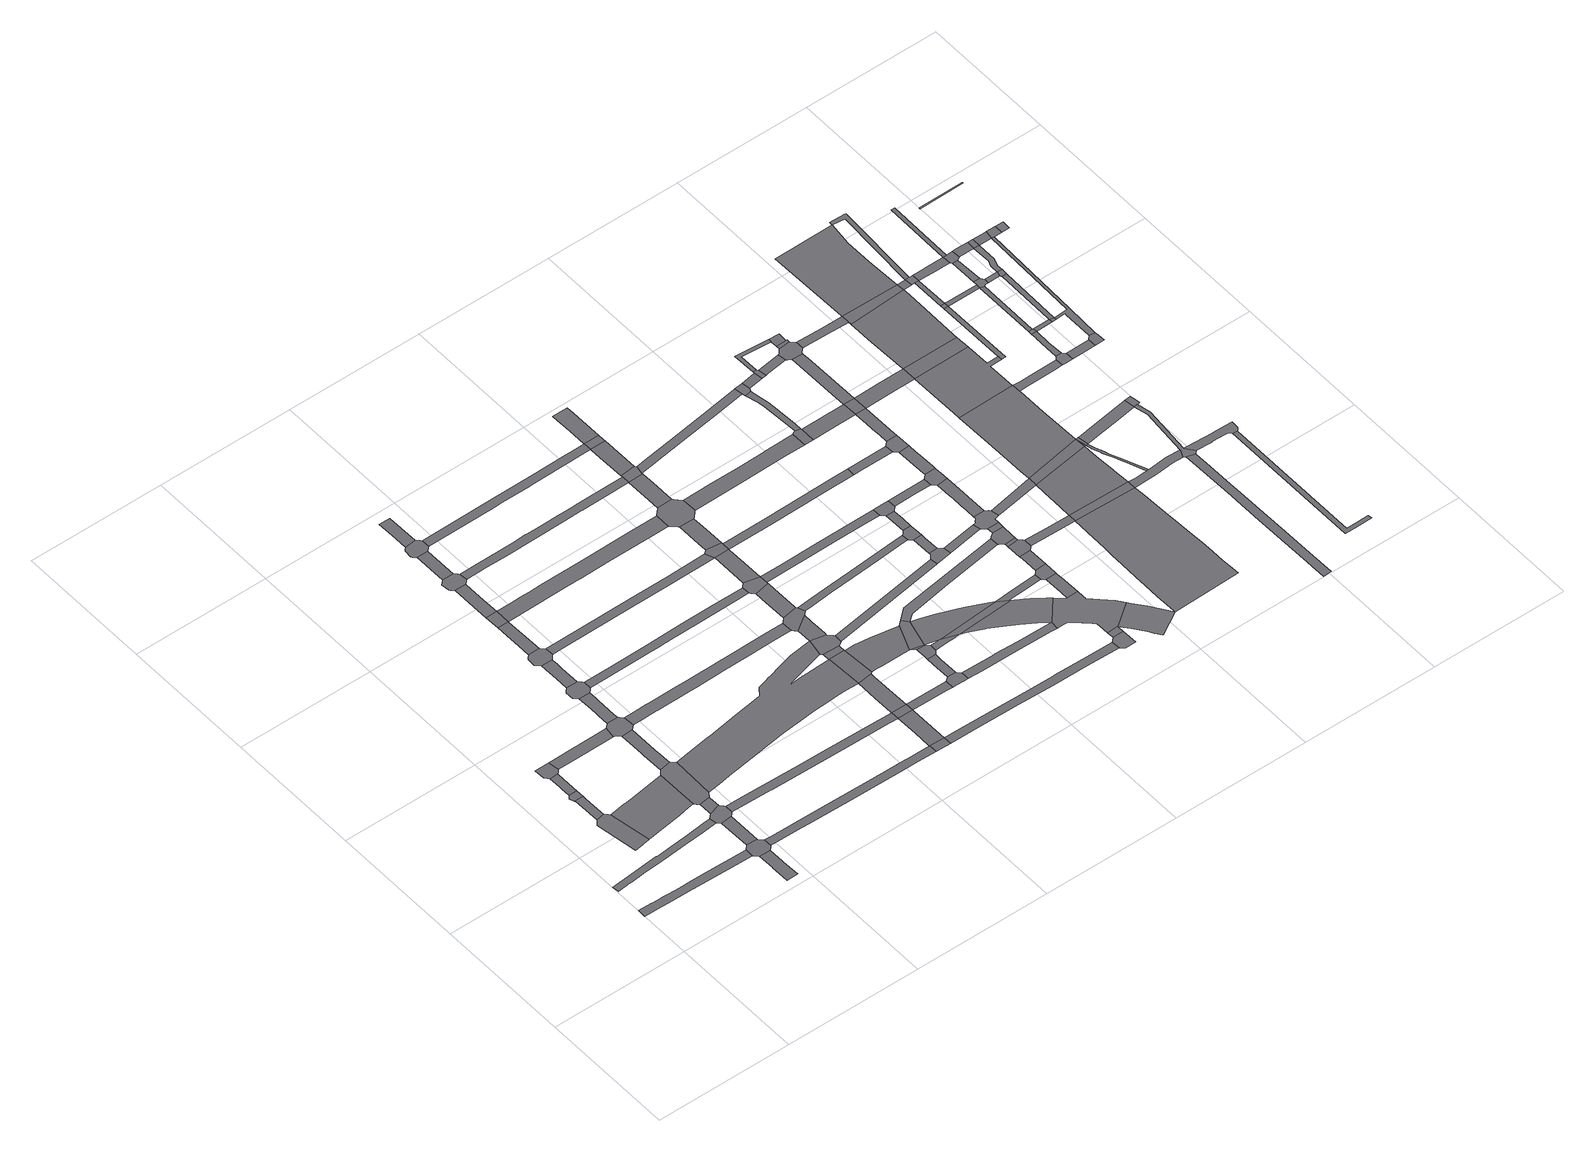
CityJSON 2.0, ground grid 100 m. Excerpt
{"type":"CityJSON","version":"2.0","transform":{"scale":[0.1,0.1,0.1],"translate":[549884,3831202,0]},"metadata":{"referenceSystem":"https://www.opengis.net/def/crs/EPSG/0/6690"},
"CityObjects":{
"road1":{"type":"Road","attributes":{"RoadStructureAttribute.sectionType":"1"},"geometry":[{"type":"MultiSurface","lod":"1","boundaries":[[[0,1,2,3,4,5,6,7,8,9,10,11,12,13,14,15,16,17,18,19]]]}]},
"road2":{"type":"Road","attributes":{"RoadStructureAttribute.sectionType":"1"},"geometry":[{"type":"MultiSurface","lod":"1","boundaries":[[[20,21,22,23,24,25,26,27,28,29,30,31,32,33,34,35,36,37,38]]]}]},
"road3":{"type":"Road","geometry":[{"type":"MultiSurface","lod":"1","boundaries":[[[39,40,41,42,43,44,45,46,47,48,49,50,51]]]}]},
"road4":{"type":"Road","attributes":{"RoadStructureAttribute.sectionType":"1"},"geometry":[{"type":"MultiSurface","lod":"1","boundaries":[[[52,53,43,42,54,55]]]}]},
"road5":{"type":"Road","geometry":[{"type":"MultiSurface","lod":"1","boundaries":[[[56,57,58,59,52,55,60]]]}]},
"road6":{"type":"Road","attributes":{"RoadStructureAttribute.sectionType":"1"},"geometry":[{"type":"MultiSurface","lod":"1","boundaries":[[[61,62,63,64,65,56,60]]]}]},
"road7":{"type":"Road","geometry":[{"type":"MultiSurface","lod":"1","boundaries":[[[66,67,68,63,62,69,70,71,72,73]]]}]},
"road8":{"type":"Road","attributes":{"RoadStructureAttribute.sectionType":"1"},"geometry":[{"type":"MultiSurface","lod":"1","boundaries":[[[74,75,76,77,51,50,78,79,80,81,82]]]}]},
"road9":{"type":"Road","attributes":{"RoadStructureAttribute.sectionType":"1"},"geometry":[{"type":"MultiSurface","lod":"1","boundaries":[[[83,84,85,86,87,88,89,90,91]]]}]},
"road10":{"type":"Road","geometry":[{"type":"MultiSurface","lod":"1","boundaries":[[[92,19,18,93,83,91,94,95,96,97,98]]]}]},
"road11":{"type":"Road","attributes":{"RoadStructureAttribute.sectionType":"1"},"geometry":[{"type":"MultiSurface","lod":"1","boundaries":[[[99,100,92,98]]]}]},
"road12":{"type":"Road","attributes":{"RoadStructureAttribute.sectionType":"1"},"geometry":[{"type":"MultiSurface","lod":"1","boundaries":[[[101,102,103,73,72,104,105,106,107]]]}]},
"road13":{"type":"Road","geometry":[{"type":"MultiSurface","lod":"1","boundaries":[[[108,109,110,111,20,38,100,99,112,113,114]]]}]},
"road14":{"type":"Road","attributes":{"RoadStructureAttribute.sectionType":"1"},"geometry":[{"type":"MultiSurface","lod":"1","boundaries":[[[115,116,117,118,119,110,109]]]}]},
"road15":{"type":"Road","geometry":[{"type":"MultiSurface","lod":"1","boundaries":[[[120,121,74,82,122,118,117,123,124]]]}]},
"road16":{"type":"Road","attributes":{"RoadStructureAttribute.sectionType":"1"},"geometry":[{"type":"MultiSurface","lod":"1","boundaries":[[[125,126,127,128,129,130,131,132,121,120]]]}]},
"road17":{"type":"Road","geometry":[{"type":"MultiSurface","lod":"1","boundaries":[[[133,134,107,106,135,130,129,136,137,138,139]]]}]},
"road18":{"type":"Road","attributes":{"RoadStructureAttribute.sectionType":"1"},"geometry":[{"type":"MultiSurface","lod":"1","boundaries":[[[140,141,142,133,139,143,144,145,146]]]}]},
"road19":{"type":"Road","geometry":[{"type":"MultiSurface","lod":"1","boundaries":[[[147,148,149,150,151,140,146,152,153,154,155,156]]]}]},
"road20":{"type":"Road","attributes":{"RoadStructureAttribute.sectionType":"1"},"geometry":[{"type":"MultiSurface","lod":"1","boundaries":[[[157,158,159,147,156,160,161,162]]]}]},
"road21":{"type":"Road","geometry":[{"type":"MultiSurface","lod":"1","boundaries":[[[163,164,165,166,167,157,162,168,169,170,171,172]]]}]},
"road22":{"type":"Road","attributes":{"RoadStructureAttribute.sectionType":"1"},"geometry":[{"type":"MultiSurface","lod":"1","boundaries":[[[173,174,175,163,172,176,177,178]]]}]},
"road23":{"type":"Road","attributes":{"RoadStructureAttribute.sectionType":"1"},"geometry":[{"type":"MultiSurface","lod":"1","boundaries":[[[179,180,181,182,183,184,185,186,187,96,95,188,189,190,191,192,193,194,195]]]}]},
"road24":{"type":"Road","geometry":[{"type":"MultiSurface","lod":"1","boundaries":[[[196,173,178,197]]]}]},
"road25":{"type":"Road","attributes":{"RoadStructureAttribute.sectionType":"1"},"geometry":[{"type":"MultiSurface","lod":"1","boundaries":[[[198,199,196,197,200,201]]]}]},
"road26":{"type":"Road","attributes":{"RoadStructureAttribute.sectionType":"1"},"geometry":[{"type":"MultiSurface","lod":"1","boundaries":[[[202,203,204,205,206,114,113,207,208,209,210,211,212,213,214,215,216]]]}]},
"road27":{"type":"Road","geometry":[{"type":"MultiSurface","lod":"1","boundaries":[[[217,218,219,220,221,222,198,201,223,224,225,226,227]]]}]},
"road28":{"type":"Road","attributes":{"RoadStructureAttribute.sectionType":"1"},"geometry":[{"type":"MultiSurface","lod":"1","boundaries":[[[228,229,217,227,230]]]}]},
"road29":{"type":"Road","geometry":[{"type":"MultiSurface","lod":"1","boundaries":[[[231,232,233,234,235,236,237,238,228,230,239,240,241]]]}]},
"road30":{"type":"Road","geometry":[{"type":"MultiSurface","lod":"1","boundaries":[[[242,243,244,245,246,247,248,249,250,251,252,253,254,255,256,257,124,123,258,259,260,261,262,263,264,265,266,267,268,269,270,271,272,273,274,275,276,277,278,279,280,281]]]}]},
"road31":{"type":"Road","attributes":{"RoadStructureAttribute.sectionType":"1"},"geometry":[{"type":"MultiSurface","lod":"1","boundaries":[[[282,283,234,233,284]]]}]},
"road32":{"type":"Road","attributes":{"RoadStructureAttribute.sectionType":"1"},"geometry":[{"type":"MultiSurface","lod":"1","boundaries":[[[285,286,287,288,289,290,291,292,293,294,295,296,137,136,297,298,299,300,301,302,303,304,305,306,307]]]}]},
"road33":{"type":"Road","attributes":{"RoadStructureAttribute.sectionType":"1"},"geometry":[{"type":"MultiSurface","lod":"1","boundaries":[[[308,309,310,311,154,153,312,313,314,315,316,317,318,319,320,321,322]]]}]},
"road34":{"type":"Road","attributes":{"RoadStructureAttribute.sectionType":"1"},"geometry":[{"type":"MultiSurface","lod":"1","boundaries":[[[323,324,325,170,169,326,327,328,329,330,331]]]}]},
"road35":{"type":"Road","attributes":{"RoadStructureAttribute.sectionType":"1"},"geometry":[{"type":"MultiSurface","lod":"1","boundaries":[[[332,333,334,335,336,337,338,197,178,339,340,341,342,343,344,345]]]}]},
"road36":{"type":"Road","geometry":[{"type":"MultiSurface","lod":"1","boundaries":[[[195,194,346,347]]]}]},
"road37":{"type":"Road","attributes":{"function":"2","RoadStructureAttribute.sectionType":"1"},"geometry":[{"type":"MultiSurface","lod":"1","boundaries":[[[215,348,349,195,347,350,351,352]]]}]},
"road38":{"type":"Road","geometry":[{"type":"MultiSurface","lod":"1","boundaries":[[[216,215,352,353]]]}]},
"road39":{"type":"Road","attributes":{"RoadStructureAttribute.sectionType":"1"},"geometry":[{"type":"MultiSurface","lod":"1","boundaries":[[[354,355,356,357,358,359,360,361,362,363,364,225,224,365,366,367,368,369,370,371,372,373]]]}]},
"road40":{"type":"Road","attributes":{"function":"2","RoadStructureAttribute.sectionType":"1"},"geometry":[{"type":"MultiSurface","lod":"1","boundaries":[[[374,375,376,377,274,378,379,216,353]]]}]},
"road41":{"type":"Road","geometry":[{"type":"MultiSurface","lod":"1","boundaries":[[[275,274,377,380,381]]]}]},
"road42":{"type":"Road","attributes":{"RoadStructureAttribute.sectionType":"1"},"geometry":[{"type":"MultiSurface","lod":"1","boundaries":[[[382,383,384,385,386,387,241,240,388,389,390,391,392,393,394,395,396,397,398]]]}]},
"road43":{"type":"Road","attributes":{"function":"2","RoadStructureAttribute.sectionType":"1"},"geometry":[{"type":"MultiSurface","lod":"1","boundaries":[[[399,400,401,275,381,402,403,404]]]}]},
"road44":{"type":"Road","attributes":{"RoadStructureAttribute.sectionType":"1"},"geometry":[{"type":"MultiSurface","lod":"1","boundaries":[[[405,353,352,406,407,408,409]]]}]},
"road45":{"type":"Road","geometry":[{"type":"MultiSurface","lod":"1","boundaries":[[[242,281,399,404,410,411,412,413,414]]]}]},
"road46":{"type":"Road","attributes":{"function":"2","RoadStructureAttribute.sectionType":"1"},"geometry":[{"type":"MultiSurface","lod":"1","boundaries":[[[415,416,417,418,419,420,242,414]]]}]},
"road47":{"type":"Road","geometry":[{"type":"MultiSurface","lod":"1","boundaries":[[[421,422,423,424,307,306,425,420,419,426,427,428]]]}]},
"road48":{"type":"Road","attributes":{"function":"2","RoadStructureAttribute.sectionType":"1"},"geometry":[{"type":"MultiSurface","lod":"1","boundaries":[[[429,430,431,432,433,434,435,436,422,421]]]}]},
"road49":{"type":"Road","geometry":[{"type":"MultiSurface","lod":"1","boundaries":[[[437,438,439,322,321,440,441,434,433,442,443]]]}]},
"road50":{"type":"Road","attributes":{"function":"1"},"geometry":[{"type":"MultiSurface","lod":"1","boundaries":[[[444,445,446,447,448,381,380,449,450,451,452,453,454,455]]]}]},
"road51":{"type":"Road","geometry":[{"type":"MultiSurface","lod":"1","boundaries":[[[456,409,408,457,458,459,460,461]]]}]},
"road52":{"type":"Road","attributes":{"function":"2","RoadStructureAttribute.sectionType":"1"},"geometry":[{"type":"MultiSurface","lod":"1","boundaries":[[[330,462,463,437,443,464,465,466]]]}]},
"road53":{"type":"Road","attributes":{"RoadStructureAttribute.sectionType":"1"},"geometry":[{"type":"MultiSurface","lod":"1","boundaries":[[[467,468,456,461,469,470,471,472]]]}]},
"road54":{"type":"Road","geometry":[{"type":"MultiSurface","lod":"1","boundaries":[[[473,474,475,331,330,466,476,477,478]]]}]},
"road55":{"type":"Road","attributes":{"RoadStructureAttribute.sectionType":"1"},"geometry":[{"type":"MultiSurface","lod":"1","boundaries":[[[479,480,481,482,483]]]}]},
"road56":{"type":"Road","geometry":[{"type":"MultiSurface","lod":"1","boundaries":[[[481,484,485,467,472,486,487,488,482]]]}]},
"road57":{"type":"Road","attributes":{"function":"2","RoadStructureAttribute.sectionType":"1"},"geometry":[{"type":"MultiSurface","lod":"1","boundaries":[[[489,490,473,478,491,492]]]}]},
"road58":{"type":"Road","geometry":[{"type":"MultiSurface","lod":"1","boundaries":[[[493,455,454,479,483,494]]]}]},
"road59":{"type":"Road","attributes":{"RoadStructureAttribute.sectionType":"1"},"geometry":[{"type":"MultiSurface","lod":"1","boundaries":[[[495,496,497,498,499,500,347,346,501,502,503,504,505,506]]]}]},
"road60":{"type":"Road","geometry":[{"type":"MultiSurface","lod":"1","boundaries":[[[507,508,509,510,511,512,345,344,513,514,489,492,515,516,517,518]]]}]},
"road61":{"type":"Road","attributes":{"RoadStructureAttribute.sectionType":"1"},"geometry":[{"type":"MultiSurface","lod":"1","boundaries":[[[519,487,486,520,521,522,523,524]]]}]},
"road62":{"type":"Road","attributes":{"function":"2","RoadStructureAttribute.sectionType":"1"},"geometry":[{"type":"MultiSurface","lod":"1","boundaries":[[[525,526,372,527,510,509]]]}]},
"road63":{"type":"Road","attributes":{"RoadStructureAttribute.sectionType":"1"},"geometry":[{"type":"MultiSurface","lod":"1","boundaries":[[[528,412,411,529,530,531]]]}]},
"road64":{"type":"Road","geometry":[{"type":"MultiSurface","lod":"1","boundaries":[[[532,533,534,373,372,526,535,536]]]}]},
"road65":{"type":"Road","attributes":{"function":"2","RoadStructureAttribute.sectionType":"1"},"geometry":[{"type":"MultiSurface","lod":"1","boundaries":[[[397,537,538,534,533,539]]]}]},
"road66":{"type":"Road","attributes":{"RoadStructureAttribute.sectionType":"1"},"geometry":[{"type":"MultiSurface","lod":"1","boundaries":[[[540,541,542,543,544,428,427,545,546,547,548,549,550]]]}]},
"road67":{"type":"Road","attributes":{"RoadStructureAttribute.sectionType":"1"},"geometry":[{"type":"MultiSurface","lod":"1","boundaries":[[[551,552,553,554,555,556,557,460,459,558,559,560,561,562]]]}]},
"road68":{"type":"Road","geometry":[{"type":"MultiSurface","lod":"1","boundaries":[[[398,397,539,563,564]]]}]},
"road69":{"type":"Road","geometry":[{"type":"MultiSurface","lod":"1","boundaries":[[[565,566,567,568,569,570,571,494,483,572,573,519,574]]]}]},
"road70":{"type":"Road","attributes":{"RoadStructureAttribute.sectionType":"1"},"geometry":[{"type":"MultiSurface","lod":"1","boundaries":[[[575,576,577,443,442,578,579,580,581]]]}]},
"road71":{"type":"Road","attributes":{"function":"2","RoadStructureAttribute.sectionType":"1"},"geometry":[{"type":"MultiSurface","lod":"1","boundaries":[[[582,583,584,398,564,585,586]]]}]},
"road72":{"type":"Road","attributes":{"RoadStructureAttribute.sectionType":"1"},"geometry":[{"type":"MultiSurface","lod":"1","boundaries":[[[574,519,524,587,588]]]}]},
"road73":{"type":"Road","geometry":[{"type":"MultiSurface","lod":"1","boundaries":[[[589,590,591,587,524,592,593,594,595,596,597,598,599,600,601,602,603,562,604]]]}]},
"road74":{"type":"Road","attributes":{"RoadStructureAttribute.sectionType":"1"},"geometry":[{"type":"MultiSurface","lod":"1","boundaries":[[[605,606,476,466,607,608,609,610]]]}]},
"road75":{"type":"Road","attributes":{"RoadStructureAttribute.sectionType":"1"},"geometry":[{"type":"MultiSurface","lod":"1","boundaries":[[[611,612,493,494,613,614,615]]]}]},
"road76":{"type":"Road","attributes":{"RoadStructureAttribute.sectionType":"1"},"geometry":[{"type":"MultiSurface","lod":"1","boundaries":[[[616,617,618,619,518,517,620,621,622,623]]]}]},
"road77":{"type":"Road","geometry":[{"type":"MultiSurface","lod":"1","boundaries":[[[624,625,626,627,628,629,630,631,528,531,632,633]]]}]},
"road78":{"type":"Road","attributes":{"RoadStructureAttribute.sectionType":"1"},"geometry":[{"type":"MultiSurface","lod":"1","boundaries":[[[634,635,636,637,638,536,535,639,640,641]]]}]},
"road79":{"type":"Road","attributes":{"RoadStructureAttribute.sectionType":"1"},"geometry":[{"type":"MultiSurface","lod":"1","boundaries":[[[642,643,644,645,646,647,574,588,648,649,650]]]}]},
"road80":{"type":"Road","attributes":{"RoadStructureAttribute.sectionType":"1"},"geometry":[{"type":"MultiSurface","lod":"1","boundaries":[[[651,627,626,652,653]]]}]},
"road81":{"type":"Road","geometry":[{"type":"MultiSurface","lod":"1","boundaries":[[[654,655,656,506,505,657,658,659,660]]]}]},
"road82":{"type":"Road","geometry":[{"type":"MultiSurface","lod":"1","boundaries":[[[661,662,663,664,540,550,665,666,651,653]]]}]},
"road83":{"type":"Road","attributes":{"RoadStructureAttribute.sectionType":"1"},"geometry":[{"type":"MultiSurface","lod":"1","boundaries":[[[667,668,669,670,671,655,654]]]}]},
"road84":{"type":"Road","attributes":{"RoadStructureAttribute.sectionType":"1"},"geometry":[{"type":"MultiSurface","lod":"1","boundaries":[[[672,663,662,673,674]]]}]},
"road85":{"type":"Road","geometry":[{"type":"MultiSurface","lod":"1","boundaries":[[[675,676,604,562,561,677,678,679,680,681,682,683,684,685,686,669,668,687,688,689,690,691,692,693,694,695]]]}]},
"road86":{"type":"Road","geometry":[{"type":"MultiSurface","lod":"1","boundaries":[[[696,697,581,580,672,674,698,699]]]}]},
"road87":{"type":"Road","attributes":{"RoadStructureAttribute.sectionType":"1"},"geometry":[{"type":"MultiSurface","lod":"1","boundaries":[[[700,633,632,701]]]}]},
"road88":{"type":"Road","attributes":{"RoadStructureAttribute.sectionType":"1"},"geometry":[{"type":"MultiSurface","lod":"1","boundaries":[[[702,703,704,695,694,705,706,707]]]}]},
"road89":{"type":"Road","geometry":[{"type":"MultiSurface","lod":"1","boundaries":[[[708,709,710,711,642,650,712,702,707]]]}]},
"road90":{"type":"Road","attributes":{"function":"1","RoadStructureAttribute.sectionType":"7"},"geometry":[{"type":"MultiSurface","lod":"1","boundaries":[[[713,714,715,687,668,716,717,718,719,720,721]]]}]},
"road91":{"type":"Road","attributes":{"RoadStructureAttribute.sectionType":"1"},"geometry":[{"type":"MultiSurface","lod":"1","boundaries":[[[722,723,724,725,710,709]]]}]},
"road92":{"type":"Road","attributes":{"RoadStructureAttribute.sectionType":"1"},"geometry":[{"type":"MultiSurface","lod":"1","boundaries":[[[726,699,698,727,728,729]]]}]},
"road93":{"type":"Road","geometry":[{"type":"MultiSurface","lod":"1","boundaries":[[[730,731,732,723,722,733,734,735]]]}]},
"road94":{"type":"Road","attributes":{"RoadStructureAttribute.sectionType":"1"},"geometry":[{"type":"MultiSurface","lod":"1","boundaries":[[[736,737,738,732,731]]]}]},
"road95":{"type":"Road","geometry":[{"type":"MultiSurface","lod":"1","boundaries":[[[739,740,611,615,741,742,737,736,743,744]]]}]},
"road96":{"type":"Road","geometry":[{"type":"MultiSurface","lod":"1","boundaries":[[[745,746,623,622,747,748,749]]]}]},
"road97":{"type":"Road","attributes":{"RoadStructureAttribute.sectionType":"1"},"geometry":[{"type":"MultiSurface","lod":"1","boundaries":[[[750,739,744,751]]]}]},
"road98":{"type":"Road","geometry":[{"type":"MultiSurface","lod":"1","boundaries":[[[752,753,754,755,756,757,758,700,701,759,760,750,751,761,762,763,764]]]}]},
"road99":{"type":"Road","attributes":{"RoadStructureAttribute.sectionType":"1"},"geometry":[{"type":"MultiSurface","lod":"1","boundaries":[[[765,610,609,766,767]]]}]},
"road100":{"type":"Road","attributes":{"RoadStructureAttribute.sectionType":"1"},"geometry":[{"type":"MultiSurface","lod":"1","boundaries":[[[768,769,770,771,772,773,774,775,776,777,778,745,749]]]}]},
"road101":{"type":"Road","attributes":{"RoadStructureAttribute.sectionType":"1"},"geometry":[{"type":"MultiSurface","lod":"1","boundaries":[[[779,780,781,782,783,784,785,786,755,754]]]}]},
"road102":{"type":"Road","geometry":[{"type":"MultiSurface","lod":"1","boundaries":[[[787,634,641,772,771,788]]]}]},
"road103":{"type":"Road","geometry":[{"type":"MultiSurface","lod":"1","boundaries":[[[789,790,791,792,729,728,793,794,782,781]]]}]},
"road104":{"type":"Road","attributes":{"RoadStructureAttribute.sectionType":"1"},"geometry":[{"type":"MultiSurface","lod":"1","boundaries":[[[795,796,748,747,797,798,799]]]}]},
"road105":{"type":"Road","attributes":{"RoadStructureAttribute.sectionType":"1"},"geometry":[{"type":"MultiSurface","lod":"1","boundaries":[[[800,801,735,734,802,803,804]]]}]},
"road106":{"type":"Road","attributes":{"RoadStructureAttribute.sectionType":"1"},"geometry":[{"type":"MultiSurface","lod":"1","boundaries":[[[805,806,787,788,807,808]]]}]},
"road107":{"type":"Road","attributes":{"RoadStructureAttribute.sectionType":"1"},"geometry":[{"type":"MultiSurface","lod":"1","boundaries":[[[809,810,811,812,813,814,815,791,790]]]}]},
"road108":{"type":"Road","geometry":[{"type":"MultiSurface","lod":"1","boundaries":[[[816,817,818,765,767,819,813,812]]]}]},
"road109":{"type":"Road","geometry":[{"type":"MultiSurface","lod":"1","boundaries":[[[820,821,822,805,808,823,824]]]}]},
"road110":{"type":"Road","attributes":{"RoadStructureAttribute.sectionType":"1"},"geometry":[{"type":"MultiSurface","lod":"1","boundaries":[[[825,826,764,763,827]]]}]},
"road111":{"type":"Road","attributes":{"RoadStructureAttribute.sectionType":"1"},"geometry":[{"type":"MultiSurface","lod":"1","boundaries":[[[828,829,798,830,831,832,817,816]]]}]},
"road112":{"type":"Road","geometry":[{"type":"MultiSurface","lod":"1","boundaries":[[[799,798,829,833]]]}]},
"road113":{"type":"Road","attributes":{"RoadStructureAttribute.sectionType":"1"},"geometry":[{"type":"MultiSurface","lod":"1","boundaries":[[[834,835,824,823,836,837]]]}]},
"road114":{"type":"Road","attributes":{"RoadStructureAttribute.sectionType":"1"},"geometry":[{"type":"MultiSurface","lod":"1","boundaries":[[[838,822,821,839,840,841]]]}]},
"road115":{"type":"Road","attributes":{"RoadStructureAttribute.sectionType":"1"},"geometry":[{"type":"MultiSurface","lod":"1","boundaries":[[[803,842,843,844,845,846,847,848,849,850,851,852,721,853,854,855,856,857,858,859,860,861,862,863,864,865]]]}]},
"road116":{"type":"Road","attributes":{"RoadStructureAttribute.sectionType":"1"},"geometry":[{"type":"MultiSurface","lod":"1","boundaries":[[[866,867,868,869,799,833,870,871,872]]]}]},
"road117":{"type":"Road","geometry":[{"type":"MultiSurface","lod":"1","boundaries":[[[873,874,875,876,877,878,834,837,879,866,872,880,881,882,883]]]}]},
"road118":{"type":"Road","geometry":[{"type":"MultiSurface","lod":"1","boundaries":[[[804,803,865,884,885]]]}]},
"road119":{"type":"Road","attributes":{"RoadStructureAttribute.sectionType":"1"},"geometry":[{"type":"MultiSurface","lod":"1","boundaries":[[[886,887,875,874]]]}]},
"road120":{"type":"Road","geometry":[{"type":"MultiSurface","lod":"1","boundaries":[[[841,840,887,886,888,889,890]]]}]},
"road121":{"type":"Road","attributes":{"RoadStructureAttribute.sectionType":"1"},"geometry":[{"type":"MultiSurface","lod":"1","boundaries":[[[891,833,829,892,893,894,895]]]}]},
"road122":{"type":"Road","attributes":{"RoadStructureAttribute.sectionType":"1"},"geometry":[{"type":"MultiSurface","lod":"1","boundaries":[[[896,897,898,899,900,901,827,902,903,904,905,906,907,885,884]]]}]},
"road123":{"type":"Road","geometry":[{"type":"MultiSurface","lod":"1","boundaries":[[[908,825,827,901]]]}]},
"road124":{"type":"Road","attributes":{"function":"2","RoadStructureAttribute.sectionType":"1"},"geometry":[{"type":"MultiSurface","lod":"1","boundaries":[[[909,910,911,912,913,825,908,914,915,916,917]]]}]},
"road125":{"type":"Road","attributes":{"RoadStructureAttribute.sectionType":"1"},"geometry":[{"type":"MultiSurface","lod":"1","boundaries":[[[918,883,882,919,920,921,922]]]}]},
"road126":{"type":"Road","geometry":[{"type":"MultiSurface","lod":"1","boundaries":[[[908,901,923,924]]]}]},
"road127":{"type":"Road","attributes":{"RoadStructureAttribute.sectionType":"1"},"geometry":[{"type":"MultiSurface","lod":"1","boundaries":[[[925,908,924,926]]]}]},
"road128":{"type":"Road","attributes":{"RoadStructureAttribute.sectionType":"1"},"geometry":[{"type":"MultiSurface","lod":"1","boundaries":[[[927,928,929,930,931,932,933,934,935,936,937,926,924,938,939,940,941,942,943,944,945,946,947]]]}]},
"road129":{"type":"Road","geometry":[{"type":"MultiSurface","lod":"1","boundaries":[[[948,949,950,894,951,910,909,952,953,954,955]]]}]},
"road130":{"type":"Road","geometry":[{"type":"MultiSurface","lod":"1","boundaries":[[[956,957,947,946,958,959,884,865,960,961,962,963]]]}]},
"road131":{"type":"Road","geometry":[{"type":"MultiSurface","lod":"1","boundaries":[[[964,895,894,950]]]}]},
"road132":{"type":"Road","attributes":{"RoadStructureAttribute.sectionType":"1"},"geometry":[{"type":"MultiSurface","lod":"1","boundaries":[[[965,966,967,968,969,970,971,972,973,974,975,976,977,978,979,980,981]]]}]},
"road133":{"type":"Road","attributes":{"function":"2","RoadStructureAttribute.sectionType":"1"},"geometry":[{"type":"MultiSurface","lod":"1","boundaries":[[[982,983,984,985,986,921,987,988,895,964]]]}]},
"road134":{"type":"Road","attributes":{"RoadStructureAttribute.sectionType":"1"},"geometry":[{"type":"MultiSurface","lod":"1","boundaries":[[[989,990,991,925,926,992,993,994,995,996]]]}]},
"road135":{"type":"Road","geometry":[{"type":"MultiSurface","lod":"1","boundaries":[[[922,921,986,997]]]}]},
"road136":{"type":"Road","attributes":{"RoadStructureAttribute.sectionType":"1"},"geometry":[{"type":"MultiSurface","lod":"1","boundaries":[[[998,999,1000,909,917,1001,1002,1003]]]}]},
"road137":{"type":"Road","attributes":{"function":"2","RoadStructureAttribute.sectionType":"1"},"geometry":[{"type":"MultiSurface","lod":"1","boundaries":[[[1004,1005,1006,1007,922,997,1008,1009,1010]]]}]},
"road138":{"type":"Road","attributes":{"RoadStructureAttribute.sectionType":"1"},"geometry":[{"type":"MultiSurface","lod":"1","boundaries":[[[1011,1012,996,1013,963,962,965,981,1014,1015]]]}]},
"road139":{"type":"Road","attributes":{"RoadStructureAttribute.sectionType":"1"},"geometry":[{"type":"MultiSurface","lod":"1","boundaries":[[[1016,955,954,1017,1018,1019,1020]]]}]},
"road140":{"type":"Road","geometry":[{"type":"MultiSurface","lod":"1","boundaries":[[[1021,989,996,1012,1022,1023,1024]]]}]},
"road141":{"type":"Road","geometry":[{"type":"MultiSurface","lod":"1","boundaries":[[[1025,1026,1027,1028,1015,1014,1029,1030,1031,1032,1033,1034,1035,1036,1037,1038,1039,1040,1041,1042,1043]]]}]},
"road142":{"type":"Road","geometry":[{"type":"MultiSurface","lod":"1","boundaries":[[[1044,1016,1020,1045]]]}]},
"road143":{"type":"Road","attributes":{"RoadStructureAttribute.sectionType":"1"},"geometry":[{"type":"MultiSurface","lod":"1","boundaries":[[[1046,1047,1048,1049,997,986,1050]]]}]},
"road144":{"type":"Road","attributes":{"RoadStructureAttribute.sectionType":"1"},"geometry":[{"type":"MultiSurface","lod":"1","boundaries":[[[1051,1044,1045,1052]]]}]},
"road145":{"type":"Road","geometry":[{"type":"MultiSurface","lod":"1","boundaries":[[[1053,1054,1055,998,1003,1056,1057,1058,1059]]]}]},
"road146":{"type":"Road","attributes":{"RoadStructureAttribute.sectionType":"1"},"geometry":[{"type":"MultiSurface","lod":"1","boundaries":[[[1060,1061,1035,1034,1062,1063,1064,1065,1066,1067,1068]]]}]},
"road147":{"type":"Road","geometry":[{"type":"MultiSurface","lod":"1","boundaries":[[[1046,1050,1051,1052,1069,1070,1071]]]}]},
"road148":{"type":"Road","attributes":{"RoadStructureAttribute.sectionType":"1"},"geometry":[{"type":"MultiSurface","lod":"1","boundaries":[[[1072,1073,1074,1075,1054,1053,1076,1077]]]}]},
"road149":{"type":"Road","geometry":[{"type":"MultiSurface","lod":"1","boundaries":[[[1078,1072,1077,1079,1080]]]}]},
"road150":{"type":"Road","attributes":{"RoadStructureAttribute.sectionType":"1"},"geometry":[{"type":"MultiSurface","lod":"1","boundaries":[[[1045,1020,1081,1082]]]}]},
"road151":{"type":"Road","attributes":{"RoadStructureAttribute.sectionType":"1"},"geometry":[{"type":"MultiSurface","lod":"1","boundaries":[[[1083,1084,1085,1086,1010,1087,1046,1071]]]}]},
"road152":{"type":"Road","attributes":{"RoadStructureAttribute.sectionType":"1"},"geometry":[{"type":"MultiSurface","lod":"1","boundaries":[[[1088,1059,1058,1089,1090]]]}]},
"road153":{"type":"Road","attributes":{"RoadStructureAttribute.sectionType":"1"},"geometry":[{"type":"MultiSurface","lod":"1","boundaries":[[[1081,1078,1080,1091,1092]]]}]},
"road154":{"type":"Road","attributes":{"RoadStructureAttribute.sectionType":"1"},"geometry":[{"type":"MultiSurface","lod":"1","boundaries":[[[1093,1079,1077,1094]]]}]},
"road155":{"type":"Road","attributes":{"RoadStructureAttribute.sectionType":"1"},"geometry":[{"type":"MultiSurface","lod":"1","boundaries":[[[1095,1096,1097,1069,1052,1098,1099,1100,1101,1102]]]}]},
"road156":{"type":"Road","geometry":[{"type":"MultiSurface","lod":"1","boundaries":[[[1093,1094,1103,1104]]]}]},
"road157":{"type":"Road","geometry":[{"type":"MultiSurface","lod":"1","boundaries":[[[1105,1106,1107,1082,1081,1092,1108,1109,1110,1111]]]}]},
"road158":{"type":"Road","geometry":[{"type":"MultiSurface","lod":"1","boundaries":[[[1112,1088,1090,1113,1114,1115,1116]]]}]},
"road159":{"type":"Road","attributes":{"RoadStructureAttribute.sectionType":"1"},"geometry":[{"type":"MultiSurface","lod":"1","boundaries":[[[1117,1106,1105,1118]]]}]},
"road160":{"type":"Road","attributes":{"RoadStructureAttribute.sectionType":"1"},"geometry":[{"type":"MultiSurface","lod":"1","boundaries":[[[1119,1120,1093,1104,1121]]]}]},
"road161":{"type":"Road","geometry":[{"type":"MultiSurface","lod":"1","boundaries":[[[1122,1123,1124,1102,1101,1117,1118,1125]]]}]},
"road162":{"type":"Road","attributes":{"RoadStructureAttribute.sectionType":"1"},"geometry":[{"type":"MultiSurface","lod":"1","boundaries":[[[1126,1111,1110,1127]]]}]},
"road163":{"type":"Road","attributes":{"RoadStructureAttribute.sectionType":"1"},"geometry":[{"type":"MultiSurface","lod":"1","boundaries":[[[1128,1102,1124,1129]]]}]},
"road164":{"type":"Road","geometry":[{"type":"MultiSurface","lod":"1","boundaries":[[[1126,1127,1130,1131,1119,1121,1132]]]}]},
"road165":{"type":"Road","attributes":{"RoadStructureAttribute.sectionType":"1"},"geometry":[{"type":"MultiSurface","lod":"1","boundaries":[[[1133,1134,1135,1136,1104,1103,1137,1138,1112,1116,1139,1140]]]}]},
"road166":{"type":"Road","attributes":{"RoadStructureAttribute.sectionType":"1"},"geometry":[{"type":"MultiSurface","lod":"1","boundaries":[[[1141,1122,1125,1142,1143]]]}]},
"road167":{"type":"Road","attributes":{"RoadStructureAttribute.sectionType":"1"},"geometry":[{"type":"MultiSurface","lod":"1","boundaries":[[[1142,1144,1145,1146,1147,1126,1132,1148,1149,1150]]]}]},
"road168":{"type":"Road","geometry":[{"type":"MultiSurface","lod":"1","boundaries":[[[1143,1142,1150,1151]]]}]},
"road169":{"type":"Road","attributes":{"RoadStructureAttribute.sectionType":"1"},"geometry":[{"type":"MultiSurface","lod":"1","boundaries":[[[1151,1150,1152,1133,1153]]]}]},
"road170":{"type":"Road","geometry":[{"type":"MultiSurface","lod":"1","boundaries":[[[1154,1153,1133,1140,1155,1156]]]}]},
"road171":{"type":"Road","geometry":[{"type":"MultiSurface","lod":"1","boundaries":[[[1156,1155,1157,1158]]]}]},
"road172":{"type":"Road","attributes":{"RoadStructureAttribute.sectionType":"1"},"geometry":[{"type":"MultiSurface","lod":"1","boundaries":[[[1159,1160,1161,1162,1163]]]}]}
},
"vertices":[
[547,427,0],[377,429,0],[375,429,0],[372,429,0],[315,430,0],[234,432,0],[187,433,0],[164,433,0],[109,434,0],[107,435,0],[5,436,0],[4,377,0],[65,376,0],[91,375,0],[102,375,0],[175,373,0],[373,369,0],[638,365,0],[822,362,0],[824,422,0],
[817,763,0],[780,759,0],[630,741,0],[458,725,0],[369,716,0],[369,721,0],[194,705,0],[5,686,0],[10,637,0],[110,647,0],[112,647,0],[188,654,0],[239,659,0],[370,670,0],[384,673,0],[385,669,0],[571,686,0],[716,700,0],[826,712,0],
[365,1176,0],[362,1178,0],[356,1183,0],[346,1191,0],[285,1180,0],[276,1168,0],[269,1160,0],[258,1146,0],[305,839,0],[368,848,0],[375,849,0],[425,857,0],[377,1163,0],
[284,1387,0],[286,1252,0],[343,1357,0],[343,1387,0],
[284,1447,0],[266,1424,0],[265,1423,0],[276,1386,0],[343,1447,0],
[342,1568,0],[342,1627,0],[283,1625,0],[283,1535,0],[283,1517,0],
[254,1733,0],[255,1654,0],[272,1637,0],[352,1637,0],[360,1646,0],[367,1655,0],[368,1656,0],[359,1734,0],
[817,1229,0],[550,1188,0],[497,1180,0],[496,1180,0],[448,861,0],[556,878,0],[696,899,0],[779,913,0],[817,920,0],
[854,331,0],[855,208,0],[855,206,0],[855,179,0],[856,71,0],[938,71,0],[935,207,0],[935,213,0],[934,330,0],
[853,451,0],[833,351,0],[953,349,0],[964,359,0],[961,418,0],[951,429,0],[932,448,0],
[929,695,0],[850,686,0],
[591,1736,0],[564,1736,0],[396,1734,0],[397,1656,0],[592,1656,0],[797,1658,0],[809,1739,0],
[949,792,0],[929,813,0],[849,790,0],[836,779,0],[946,712,0],[956,721,0],[958,782,0],
[929,816,0],[927,897,0],[927,903,0],[848,890,0],[849,810,0],
[925,1278,0],[844,1263,0],[832,906,0],[952,936,0],[957,1251,0],
[924,1278,0],[922,1392,0],[922,1410,0],[922,1419,0],[921,1630,0],[841,1628,0],[842,1441,0],[842,1418,0],
[839,1768,0],[829,1758,0],[810,1658,0],[951,1658,0],[947,1739,0],[926,1759,0],[918,1766,0],
[838,2032,0],[839,1923,0],[840,1801,0],[918,1802,0],[917,1896,0],[918,2017,0],[918,2032,0],
[836,2150,0],[817,2131,0],[807,2120,0],[809,2061,0],[820,2051,0],[936,2051,0],[945,2060,0],[946,2121,0],[936,2131,0],[916,2150,0],
[835,2389,0],[835,2344,0],[836,2248,0],[915,2296,0],[915,2341,0],[915,2388,0],
[832,2510,0],[813,2490,0],[803,2480,0],[803,2419,0],[813,2410,0],[936,2411,0],[944,2420,0],[942,2481,0],[932,2491,0],[913,2510,0],
[830,2800,0],[831,2669,0],[831,2647,0],[911,2670,0],[910,2733,0],[910,2800,0],
[2146,400,0],[2090,401,0],[1971,403,0],[1970,403,0],[1958,403,0],[1913,404,0],[1672,408,0],[1329,413,0],[1020,417,0],[1170,356,0],[1171,356,0],[1253,354,0],[1586,349,0],[1962,344,0],[2092,342,0],[2228,339,0],[2227,399,0],
[828,2909,0],[909,2910,0],
[826,3202,0],[827,3027,0],[907,3076,0],[906,3203,0],
[1974,764,0],[1727,768,0],[1481,772,0],[1211,777,0],[1058,780,0],[1255,715,0],[1260,715,0],[1637,709,0],[1948,704,0],[1972,703,0],[2081,701,0],[2161,700,0],[2224,698,0],[2226,698,0],[2223,759,0],
[824,3320,0],[805,3301,0],[793,3291,0],[796,3231,0],[804,3222,0],[807,3220,0],[924,3221,0],[935,3231,0],[933,3291,0],[924,3300,0],[904,3319,0],
[821,3560,0],[823,3394,0],[903,3561,0],
[922,3659,0],[921,3661,0],[901,3680,0],[819,3668,0],[807,3656,0],[800,3650,0],[792,3589,0],[802,3579,0],[923,3581,0],[932,3590,0],[931,3651,0],
[2218,1534,0],[2213,1533,0],[2051,1512,0],[1950,1485,0],[1847,1456,0],[1841,1455,0],[1798,1443,0],[1738,1427,0],[1697,1368,0],[1692,1368,0],[1499,1337,0],[1282,1303,0],[1281,1303,0],[1277,1302,0],[1211,1292,0],[1102,1275,0],[1069,955,0],[1078,957,0],[1159,970,0],[1196,976,0],[1424,1010,0],[1491,1019,0],[1597,1034,0],[1631,1038,0],[1760,1053,0],[1871,1063,0],[1984,1070,0],[2023,1073,0],[2081,1076,0],[2133,1076,0],[2210,1075,0],[2217,1074,0],[2222,1074,0],[2211,1342,0],[2200,1342,0],[1958,1330,0],[1885,1324,0],[1951,1344,0],[2065,1376,0],[2195,1409,0],
[817,3917,0],[819,3799,0],[899,3918,0],
[2044,1750,0],[1928,1749,0],[1798,1747,0],[1654,1746,0],[1652,1746,0],[1642,1746,0],[1516,1745,0],[1438,1744,0],[1337,1743,0],[1143,1741,0],[1121,1741,0],[1026,1740,0],[1027,1660,0],[1139,1661,0],[1144,1661,0],[1386,1664,0],[1439,1664,0],[1633,1666,0],[1636,1666,0],[1867,1669,0],[2047,1671,0],[2186,1672,0],[2185,1750,0],
[1935,2131,0],[1693,2129,0],[1458,2126,0],[1164,2123,0],[1110,2062,0],[1312,2065,0],[1428,2066,0],[1490,2066,0],[1538,2067,0],[1541,2067,0],[1558,2067,0],[1807,2070,0],[2100,2073,0],[2184,2074,0],[2183,2133,0],
[1886,2489,0],[1596,2487,0],[1211,2483,0],[1016,2421,0],[1240,2423,0],[1565,2426,0],[1870,2429,0],[2211,2432,0],[2183,2493,0],
[1941,2921,0],[1576,2917,0],[1254,2914,0],[1167,2913,0],[1098,2912,0],[1097,2912,0],[1023,2912,0],[1283,2804,0],[1469,2806,0],[1470,2806,0],[1703,2808,0],[2021,2811,0],[2157,2812,0],[2158,2923,0],
[2338,338,0],[2338,397,0],
[2227,538,0],[2227,409,0],[2337,557,0],[2336,688,0],[2336,697,0],
[2335,759,0],
[1915,3301,0],[1856,3300,0],[1815,3300,0],[1775,3299,0],[1718,3299,0],[1552,3298,0],[1513,3297,0],[1450,3297,0],[1449,3297,0],[1344,3296,0],[1068,3293,0],[1099,3233,0],[1166,3233,0],[1248,3234,0],[1703,3239,0],[1837,3241,0],[1839,3241,0],[2034,3243,0],[2203,3245,0],[2202,3304,0],
[2333,955,0],[2332,1058,0],[2332,1081,0],[2332,1088,0],[2223,921,0],[2223,769,0],
[2343,1098,0],[2329,1340,0],
[2108,3662,0],[2032,3661,0],[1776,3658,0],[1499,3655,0],[1321,3654,0],[1128,3652,0],[1440,3593,0],[1446,3593,0],[1448,3593,0],[1449,3593,0],[1506,3594,0],[1720,3597,0],[1757,3597,0],[1833,3598,0],[2132,3601,0],[2198,3602,0],[2198,3663,0],
[2211,1395,0],[2211,1391,0],[2211,1344,0],[2329,1343,0],[2329,1384,0],[2329,1389,0],
[2470,756,0],[2605,693,0],[2641,692,0],[2642,692,0],[2643,753,0],
[2330,1389,0],[2360,1411,0],[2364,1471,0],[2356,1481,0],[2328,1512,0],
[2328,1523,0],[2328,1630,0],[2327,1650,0],[2327,1666,0],[2326,1718,0],[2217,1642,0],
[2326,1803,0],[2215,1782,0],[2194,1760,0],[2186,1751,0],[2200,1658,0],[2330,1722,0],[2354,1748,0],[2334,1795,0],
[2325,1816,0],[2325,1968,0],[2324,2009,0],[2324,2010,0],[2324,2064,0],[2214,2043,0],[2215,1946,0],[2216,1814,0],
[2212,2161,0],[2206,2156,0],[2194,2144,0],[2193,2065,0],[2200,2058,0],[2323,2074,0],[2322,2134,0],
[2715,1293,0],[2623,1309,0],[2515,1328,0],[2405,1339,0],[2335,1340,0],[2352,1098,0],[2389,1099,0],[2426,1099,0],[2625,1099,0],[2630,1099,0],[2635,1099,0],[2716,1293,0],
[2674,781,0],[2672,692,0],[2731,691,0],[2761,690,0],[2760,751,0],[2734,778,0],
[2211,2431,0],[2212,2301,0],[2321,2289,0],[2320,2430,0],[2320,2433,0],
[2673,969,0],[2673,915,0],[2734,888,0],[2734,918,0],[2734,919,0],[2734,969,0],
[2209,2517,0],[2205,2513,0],[2195,2504,0],[2320,2492,0],[2320,2497,0],[2320,2503,0],
[2637,1098,0],[2670,1075,0],[2673,1073,0],[2732,1071,0],[2732,1077,0],
[2673,1055,0],[2673,998,0],[2758,996,0],[2760,1046,0],[2745,1060,0],
[2207,2764,0],[2208,2581,0],[2318,2683,0],[2317,2764,0],
[2750,1323,0],[2784,1279,0],
[3403,382,0],[3184,385,0],[3175,385,0],[2953,388,0],[2639,393,0],[2403,396,0],[2578,334,0],[2861,330,0],[3124,325,0],[3388,322,0],[3629,318,0],[3623,378,0],
[2359,2928,0],[2320,2967,0],[2314,2972,0],[2206,2971,0],[2200,2965,0],[2162,2927,0],[2162,2807,0],[2202,2768,0],[2322,2769,0],[2361,2809,0],[2367,2814,0],[2364,2924,0],
[2837,1051,0],[2856,1004,0],[2865,1004,0],[2877,1005,0],[2892,1006,0],[2949,1011,0],
[2314,3111,0],[2313,3248,0],[2204,3093,0],
[3210,1605,0],[2366,1412,0],[2986,1512,0],[3218,1551,0],
[2322,3317,0],[2311,3328,0],[2202,3314,0],[2313,3255,0],[2323,3317,0],
[2198,3592,0],[2200,3480,0],[2309,3603,0],
[3202,1867,0],[3029,1853,0],[2771,1831,0],[2615,1818,0],[2451,1804,0],[2420,1753,0],[2573,1766,0],[2756,1781,0],[2964,1798,0],[3131,1813,0],[3206,1819,0],
[3443,740,0],[3439,740,0],[3405,741,0],[3182,744,0],[3013,748,0],[3012,748,0],[2925,749,0],[2866,688,0],[3132,684,0],[3395,680,0],[3442,679,0],[3446,740,0],
[2308,3626,0],[2308,3664,0],
[3284,1088,0],[3280,1090,0],[3200,1129,0],[3112,1169,0],[3026,1203,0],[2939,1234,0],[2843,1266,0],[2770,1068,0],[2788,1063,0],[3289,1085,0],
[3049,2141,0],[2754,2139,0],[2489,2135,0],[2838,2080,0],[3077,2082,0],[3203,2084,0],[3203,2142,0],
[2195,3961,0],[2195,3951,0],[2197,3803,0],[2306,3938,0],[2306,3962,0],
[3370,1036,0],[3363,1040,0],
[3552,915,0],[3474,972,0],[3391,1024,0],[2950,1010,0],[2971,1003,0],[2984,998,0],[3011,988,0],[3101,948,0],[3111,944,0],[3197,899,0],[3285,845,0],[3373,789,0],[3433,750,0],[3441,744,0],[3443,742,0],[3578,893,0],
[3173,2501,0],[2655,2496,0],[2656,2436,0],[3030,2439,0],[3295,2442,0],[3295,2503,0],
[3598,1511,0],[2830,1393,0],[2838,1323,0],[3162,1379,0],[3603,1449,0],
[3051,2932,0],[2944,2930,0],[2776,2928,0],[2584,2927,0],[2737,2817,0],[3068,2821,0],[3222,2822,0],[3221,2933,0],
[3313,1637,0],[3307,1642,0],[3297,1650,0],[3236,1649,0],[3236,1636,0],[3227,1625,0],[3222,1619,0],[3211,1606,0],[3337,1570,0],[3328,1625,0],
[3188,3448,0],[3155,3443,0],[2874,3401,0],[2601,3358,0],[2398,3328,0],[2667,3308,0],[2993,3357,0],[3197,3388,0],
[3618,1109,0],[3425,1095,0],[3355,1090,0],[3352,1089,0],[3351,1089,0],[3295,1085,0],[3367,1041,0],[3428,1045,0],[3620,1060,0],
[3233,1796,0],[3295,1766,0],[3295,1796,0],
[3733,409,0],[3654,408,0],[3633,388,0],[3640,308,0],[3657,293,0],[3658,291,0],[3735,292,0],
[3295,1825,0],[3294,1896,0],[3235,1895,0],[3212,1868,0],[3223,1805,0],[3224,1804,0],
[3733,457,0],[3733,461,0],[3653,459,0],[3654,430,0],[3654,417,0],
[3232,2055,0],[3293,1974,0],[3292,2054,0],
[3647,833,0],[3635,844,0],[3490,678,0],[3522,678,0],[3532,668,0],[3585,618,0],[3631,576,0],[3651,557,0],[3651,546,0],[3652,535,0],[3652,498,0],[3652,489,0],[3897,585,0],[3857,639,0],[3789,708,0],[3728,764,0],[3729,768,0],[3729,769,0],[3728,792,0],[3728,839,0],[3648,838,0],
[3290,2143,0],[3233,2143,0],[3321,2085,0],[3320,2143,0],
[3591,1666,0],[3600,1613,0],
[3645,1037,0],[3645,1026,0],[3647,896,0],[3726,995,0],[3725,1028,0],[3725,1038,0],
[3725,1054,0],[3724,1139,0],[3643,1135,0],[3632,1123,0],[3635,1046,0],
[4044,388,0],[3978,482,0],[3915,562,0],[3757,432,0],[3787,395,0],[3847,314,0],[3870,278,0],[3899,234,0],[4079,338,0],
[3722,1285,0],[3641,1284,0],[3641,1258,0],[3642,1216,0],
[3379,2144,0],[3473,2087,0],[3602,2088,0],[3600,2146,0],
[3741,1381,0],[3721,1401,0],[3639,1392,0],[3740,1304,0],[3749,1313,0],[3750,1371,0],
[3720,1423,0],[3639,1420,0],[3639,1412,0],
[3640,1541,0],[3612,1521,0],[3607,1445,0],[3611,1443,0],[3719,1462,0],[3720,1540,0],
[3250,2949,0],[3241,2944,0],[3290,2823,0],[3289,2933,0],[3289,2942,0],
[3637,1586,0],[3721,1585,0],
[3739,1698,0],[3737,1700,0],[3717,1716,0],[3636,1716,0],[3636,1700,0],[3616,1677,0],[3610,1669,0],[3603,1611,0],[3604,1610,0],[3721,1622,0],[3728,1623,0],[3759,1629,0],[3749,1690,0],
[3594,2505,0],[3365,2442,0],[3596,2444,0],
[3287,2994,0],[3279,3177,0],[3276,3235,0],[3250,3374,0],[3204,3362,0],[3226,3282,0],[3231,3249,0],[3234,3219,0],[3249,2992,0],[3251,2961,0],[3251,2950,0],
[3715,1829,0],[3714,1914,0],[3711,2066,0],[3633,2057,0],[3633,1949,0],[3634,1913,0],[3634,1829,0],[3635,1785,0],
[3254,3458,0],[3263,3397,0],
[3711,2098,0],[3709,2177,0],[3629,2175,0],[3612,2158,0],[3612,2078,0],[3632,2058,0],
[3435,2935,0],[3301,2933,0],[3400,2824,0],[3620,2826,0],[3618,2937,0],
[3914,1367,0],[3755,1371,0],[3904,1309,0],[4089,1305,0],[4088,1364,0],
[3364,3475,0],[3361,3474,0],[3265,3397,0],[3373,3414,0],
[3709,2200,0],[3707,2319,0],[3706,2366,0],[3705,2418,0],[3626,2416,0],[3628,2313,0],[3629,2193,0],
[3703,2535,0],[3624,2534,0],[3604,2515,0],[3606,2435,0],
[3393,3485,0],[3389,3491,0],[3363,3490,0],[3407,3419,0],[3398,3480,0],
[4096,1754,0],[4089,1753,0],[4094,1686,0],
[3702,2602,0],[3699,2827,0],[3621,2722,0],[3622,2671,0],[3623,2597,0],
[3698,2937,0],
[3570,3506,0],[3402,3480,0],[3430,3423,0],[3579,3446,0],
[3359,3658,0],[3387,3631,0],[3607,3615,0],[3607,3640,0],
[4085,1125,0],[4083,1024,0],[4081,958,0],[4081,948,0],[4080,890,0],[4079,846,0],[4077,714,0],[4075,622,0],[4076,506,0],[4078,387,0],[4079,343,0],[4576,350,0],[4575,383,0],[4572,492,0],[4571,587,0],[4569,689,0],[4565,775,0],[4556,952,0],[4556,954,0],[4555,968,0],[4548,1126,0],[4544,1207,0],[4540,1285,0],[4539,1295,0],
[3611,3423,0],[3612,3422,0],[3614,3236,0],[3617,3083,0],[3695,3159,0],[3692,3374,0],[3691,3419,0],
[3708,3527,0],[3688,3547,0],[3609,3540,0],[3606,3537,0],[3591,3519,0],[3581,3508,0],[3590,3438,0],[3691,3430,0],[3710,3447,0],[3721,3457,0],[3719,3516,0],
[4539,1356,0],[4089,1364,0],
[3689,3567,0],[3608,3565,0],
[3685,3567,0],[3681,3567,0],[3684,3637,0],
[3883,2939,0],[3880,2829,0],[4082,2831,0],[4083,2831,0],[4080,2940,0],
[4538,1379,0],[4538,1380,0],[4533,1483,0],[4533,1497,0],[4525,1644,0],[4521,1751,0],[4094,1683,0],[4094,1679,0],[4092,1545,0],[4092,1513,0],[4089,1374,0],[4089,1368,0],
[4517,1831,0],
[4506,2417,0],[4086,2410,0],[4091,2141,0],[4094,1957,0],[4095,1833,0],[4517,1837,0],[4511,2138,0],[4508,2346,0],[4508,2356,0],
[3914,3513,0],[3911,3453,0],[4070,3450,0],[4071,3424,0],[4071,3512,0],
[4532,1753,0],[4535,1753,0],
[4539,1834,0],[4550,1755,0],
[4656,1475,0],[4628,1545,0],[4604,1597,0],[4595,1620,0],[4590,1631,0],[4580,1668,0],[4580,1670,0],[4574,1671,0],[4574,1674,0],[4558,1722,0],[4552,1746,0],[4546,1708,0],[4563,1668,0],[4564,1664,0],[4570,1641,0],[4597,1578,0],[4610,1546,0],[4626,1506,0],[4634,1488,0],[4685,1358,0],[4702,1361,0],
[4502,2660,0],[4502,2663,0],[4499,2837,0],[4086,2466,0],[4504,2417,0],[4502,2627,0],[4592,2630,0],[4591,2660,0],
[4851,1372,0],[4704,1357,0],[4673,1357,0],[4592,1354,0],[4717,1298,0],[4846,1312,0],[4923,1309,0],[4949,1367,0],
[4497,2944,0],
[4942,1299,0],[4944,1141,0],[4948,874,0],[4948,821,0],[4951,616,0],[4954,337,0],[4956,161,0],[4957,113,0],[4958,6,0],[5019,7,0],[5016,216,0],[5013,441,0],[5010,649,0],[5009,827,0],[5006,996,0],[5004,1146,0],[5003,1285,0],
[4496,2974,0],[4498,3192,0],[4498,3394,0],[4498,3438,0],[4498,3449,0],[4074,3232,0],[4080,2946,0],
[4951,1897,0],[4613,1845,0],[4564,1838,0],[4551,1756,0],[4561,1758,0],[4694,1779,0],[4840,1801,0],[4963,1820,0],
[4492,3507,0],
[4843,2421,0],[4649,2417,0],[4565,2417,0],[4567,2357,0],[4803,2361,0],[4845,2362,0],
[4061,4138,0],[4062,4011,0],[4067,3746,0],[4070,3521,0],[4486,3768,0],[4483,3966,0],[4504,4142,0],
[5008,1727,0],[4990,1825,0],[4983,1720,0],[5023,1304,0],[4974,1365,0],
[4588,3173,0],[4621,2631,0],[4624,2631,0],[4624,2634,0],[4619,3173,0],
[4998,1904,0],[4996,1825,0],[5009,1827,0],[5001,1885,0],
[5184,1354,0],[5137,1357,0],[4986,1365,0],[4981,1365,0],[5139,1297,0],[5139,1299,0],[5179,1302,0],[5264,1297,0],[5283,1277,0],[5284,1275,0],[5319,1275,0],[5321,1277,0],[5338,1294,0],[5341,1350,0],[5284,1354,0],[5230,1356,0],[5226,1356,0],[5224,1356,0],[5197,1355,0],
[4588,3208,0],[4618,3208,0],
[4558,3510,0],[4558,3508,0],[4546,3508,0],[4494,3507,0],[4561,3451,0],
[4586,3453,0],[4616,3452,0],
[4902,2445,0],[4863,2443,0],[4863,2442,0],[4874,2362,0],[4896,2363,0],[4926,2364,0],[4925,2423,0],
[5377,231,0],[5317,230,0],[5285,204,0],[5285,202,0],[5287,202,0],[5378,201,0],[5489,202,0],[5490,202,0],[5487,232,0],
[4616,3509,0],[4593,3509,0],[4588,3509,0],
[4865,2678,0],[4865,2634,0],[4861,2634,0],[4862,2528,0],[4900,2564,0],[4900,2678,0],
[4865,2708,0],[4899,2706,0],[4893,2708,0],
[4864,3175,0],[4866,3208,0],
[4627,4158,0],[4627,4162,0],[4623,4162,0],[4507,4168,0],[4595,4131,0],
[5102,2427,0],[4993,2365,0],[5103,2367,0],
[4893,2713,0],[4896,3166,0],
[5023,2710,0],[5024,2682,0],
[4844,3511,0],[4733,3510,0],[4681,3510,0],[4621,3452,0],[4681,3451,0],[4748,3450,0],[4855,3452,0],[4854,3511,0],
[5056,2683,0],[5056,2700,0],
[4911,3236,0],[4868,3236,0],[4868,3208,0],[4899,3169,0],[4906,3176,0],[4931,3176,0],[4931,3211,0],
[5126,2451,0],[5174,2368,0],[5173,2423,0],[5173,2428,0],[5168,2446,0],
[4866,3438,0],[4906,3436,0],
[5029,3165,0],[5023,2720,0],[5064,3164,0],
[4926,3514,0],[4886,3512,0],[4879,3511,0],[4929,3454,0],
[5028,3212,0],[5021,3177,0],
[4859,4014,0],[4886,4014,0],
[5023,3175,0],[5026,3169,0],[5065,3211,0],
[5181,3451,0],[5158,2704,0],[5152,2703,0],[5128,2702,0],[5129,2686,0],[5128,2674,0],[5176,2703,0],[5198,3451,0],
[4969,3516,0],[5043,3454,0],[5044,3515,0],
[5047,3317,0],[5031,3277,0],[5030,3275,0],[5030,3271,0],[5065,3255,0],[5082,3308,0],[5083,3453,0],
[5084,3514,0],
[5170,3452,0],[5188,3513,0],
[5189,3515,0],[5258,3450,0],[5258,3513,0],
[5316,3451,0],[5318,3512,0],
[5335,3926,0],[5000,3920,0],[5000,3917,0],[5000,3913,0],[5336,3916,0]
]}
